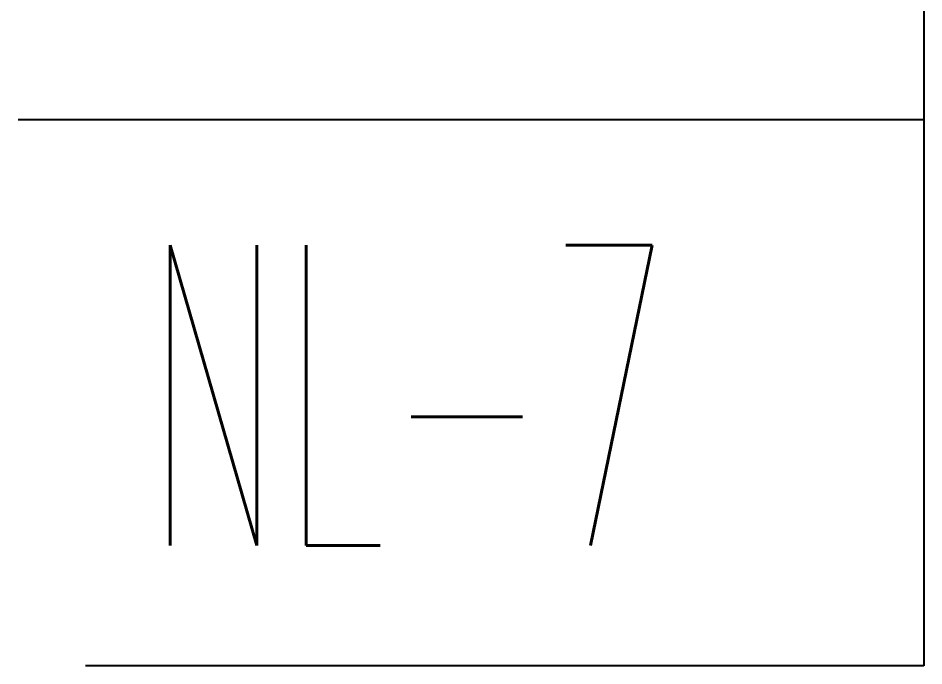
# Model space of a CAD drawing. Extents: x 27938 to 1042331, y -235042 to 1535213.
# Drawn here: x 714341 to 715397, y 594771 to 595525 of the extents above; entities that cross this region are included whole.
import ezdxf

# ---------------------------------------------------------------- set-up
doc = ezdxf.new("R2010")
doc.units = 0
doc.header["$LTSCALE"] = 1000
doc.header["$MEASUREMENT"] = 0
doc.layers.add('DIM_凝结', color=3, linetype='Continuous')
doc.layers.add('DIM_污水', color=3, linetype='Continuous')
doc.styles.add('_TWT_SERIAL', font='simplex.shx', dxfattribs={"width": 0.6, "oblique": 10, "height": 3, "bigfont": 'aadri.shx'})

msp = doc.modelspace()

# ---------------------------------------------------------------- linework, layer by layer
at = {"layer": 'DIM_凝结'}
for p, q in [((715396.6, 596668.8), (715396.6, 594770.6)), ((715396.6, 594770.6), (714419.7, 594770.6))]:
    msp.add_line(p, q, dxfattribs=at)
at = {"layer": 'DIM_污水'}
for p, q in [((715396.6, 596818.8), (715396.6, 595406.3)), ((715396.6, 595406.3), (714341.3, 595406.3))]:
    msp.add_line(p, q, dxfattribs=at)

# ---------------------------------------------------------------- texts
at = {"layer": 'DIM_凝结', "color": 7, "style": '_TWT_SERIAL', "width": 0.48}
msp.add_text('NL-7', height=350, dxfattribs=at).set_placement((714489.7, 594910.6))

doc.saveas('drawing.dxf')
